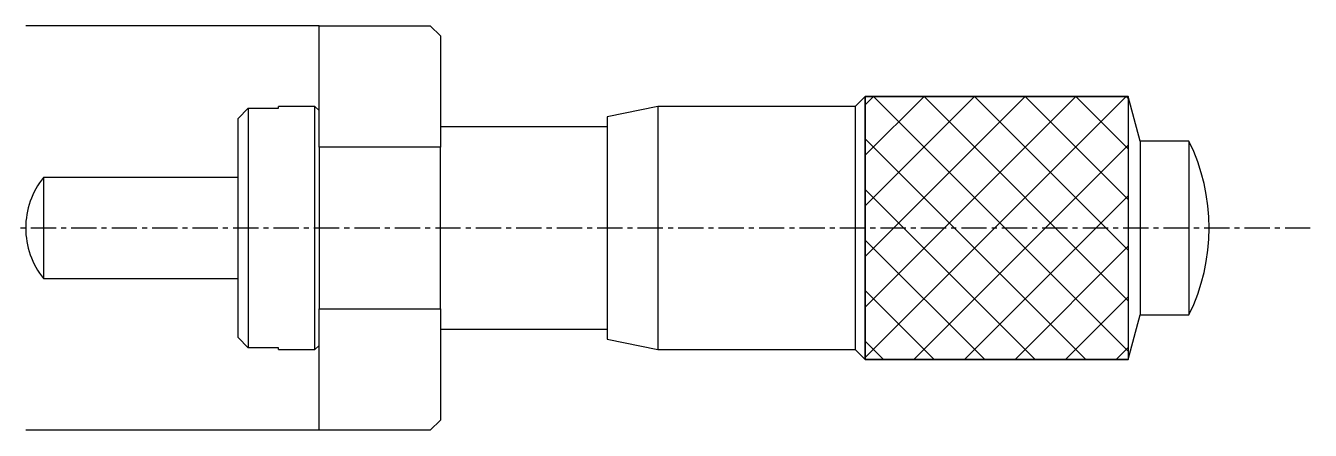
# Model space of a CAD drawing. Extents: x 10 to 386, y 10 to 240.
# Drawn here: x 143.8 to 207.3, y 125.8 to 145.8 of the extents above; entities that cross this region are included whole.
import ezdxf

# ---------------------------------------------------------------- set-up
doc = ezdxf.new("R2010")
doc.units = 0
doc.linetypes.add('CENTER', pattern=[2, 1.25, -0.25, 0.25, -0.25])
doc.layers.get('0').update_dxf_attribs({"linetype": 'CONTINUOUS'})
doc.layers.add('CENTER', color=1, linetype='CENTER')

msp = doc.modelspace()

# ---------------------------------------------------------------- linework, layer by layer
at = {"color": 7, "linetype": 'CONTINUOUS'}
for p, q in [((158.344926, 145.750002), (143.844926, 145.750002)), ((158.344926, 145.750002), (163.844926, 145.75)), ((158.344926, 139.75), (158.344926, 145.750002)), ((164.344926, 145.25), (163.844926, 145.75)), ((164.344926, 145.25), (164.344926, 139.75)), ((185.344932, 142.249999), (184.84493, 141.749996)), ((185.344932, 142.249999), (198.344933, 142.249999)), ((185.344932, 129.250001), (185.344932, 142.249999)), ((198.934421, 140.05), (198.344933, 142.249999)), ((198.344933, 142.249999), (198.344933, 129.250001)), ((154.344926, 141.158327), (154.844926, 141.66608)), ((154.844926, 141.66608), (154.844926, 129.83392)), ((154.844926, 141.66608), (156.344926, 141.66608)), ((156.344926, 141.66608), (156.344926, 141.75)), ((156.344926, 141.66608), (156.344926, 141.75)), ((158.144926, 141.75), (156.344926, 141.75)), ((158.144926, 129.75), (158.144926, 141.75)), ((158.344926, 141.55), (158.144926, 141.75)), ((175.094925, 141.749996), (172.594926, 141.249997)), ((175.094925, 141.749996), (175.094925, 129.750004)), ((184.84493, 141.749996), (175.094925, 141.749996)), ((184.84493, 141.749996), (184.84493, 129.750004)), ((154.344926, 130.341673), (154.344926, 141.158327)), ((154.344926, 140.393559), (154.344926, 141.158327)), ((172.594926, 141.249997), (172.594926, 130.250003)), ((172.594926, 140.75), (164.344926, 140.75)), ((164.344926, 139.75), (158.344926, 139.75)), ((158.344926, 139.75), (158.344926, 131.75)), ((164.344926, 131.75), (164.344926, 139.75)), ((198.934421, 140.05), (198.934421, 131.45)), ((201.344932, 140.05), (198.934421, 140.05)), ((201.344932, 140.05), (201.344932, 131.45)), ((144.722435, 138.249996), (144.722435, 133.250004)), ((154.344926, 138.249996), (144.722435, 138.249996)), ((144.722435, 133.250004), (154.344926, 133.250004)), ((158.344926, 131.75), (164.344926, 131.75)), ((158.344926, 125.75), (158.344926, 131.75)), ((164.344926, 131.75), (164.344926, 126.25)), ((198.344933, 129.250001), (198.934421, 131.45)), ((198.934421, 131.45), (201.344932, 131.45)), ((154.344926, 130.341673), (154.344926, 131.106441)), ((154.844926, 129.83392), (154.344926, 130.341673)), ((164.344926, 130.75), (172.594926, 130.75)), ((172.594926, 130.250003), (175.094925, 129.750004)), ((156.344926, 129.83392), (154.844926, 129.83392)), ((156.344926, 129.75), (156.344926, 129.83392)), ((156.344926, 129.75), (156.344926, 129.83392)), ((156.344926, 129.75), (158.144926, 129.75)), ((158.144926, 129.75), (158.344926, 129.95)), ((175.094925, 129.750004), (184.84493, 129.750004)), ((184.84493, 129.750004), (185.344932, 129.250001)), ((198.344933, 129.250001), (185.344932, 129.250001)), ((158.344926, 125.75), (143.844926, 125.75)), ((163.844926, 125.75), (158.344926, 125.75)), ((163.844926, 125.75), (164.344926, 126.25))]:
    msp.add_line(p, q, dxfattribs=at)
at = {"color": 3, "linetype": 'CONTINUOUS'}
for p, q in [((185.344932, 142.249999), (185.344932, 129.250001)), ((198.344933, 142.249999), (185.344932, 142.249999)), ((185.344932, 141.844932), (185.749999, 142.249999)), ((185.344932, 139.344932), (188.249999, 142.249999)), ((185.344932, 136.844932), (190.749999, 142.249999)), ((185.344932, 134.344932), (193.249999, 142.249999)), ((185.344932, 131.844932), (195.749999, 142.249999)), ((185.344932, 129.344932), (198.249999, 142.249999)), ((185.750001, 142.249999), (198.344933, 129.655067)), ((188.250001, 142.249999), (198.344933, 132.155067)), ((190.750001, 142.249999), (198.344933, 134.655067)), ((193.250001, 142.249999), (198.344933, 137.155067)), ((195.750001, 142.249999), (198.344933, 139.655067)), ((198.250001, 142.249999), (198.344933, 142.155067)), ((198.344933, 142.249999), (198.344933, 129.250001)), ((185.344932, 140.155068), (196.249999, 129.250001)), ((187.750001, 129.250001), (198.344933, 139.844933)), ((185.344932, 137.655068), (193.749999, 129.250001)), ((190.250001, 129.250001), (198.344933, 137.344933)), ((185.344932, 135.155068), (191.249999, 129.250001)), ((192.750001, 129.250001), (198.344933, 134.844933)), ((185.344932, 132.655068), (188.749999, 129.250001)), ((195.250001, 129.250001), (198.344933, 132.344933)), ((185.344932, 130.155068), (186.249999, 129.250001)), ((197.750001, 129.250001), (198.344933, 129.844933)), ((185.344932, 129.250001), (198.344933, 129.250001))]:
    msp.add_line(p, q, dxfattribs=at)
at = {"color": 7, "linetype": 'CONTINUOUS'}
for centre, radius, start, end in [((192.599932, 135.749998), 9.745001, 333.816215, 26.183798), ((147.844931, 135.749997), 3.999997, 141.317795, 180), ((147.844931, 135.749997), 3.999997, 180, 218.682173)]:
    msp.add_arc(centre, radius, start, end, dxfattribs=at)
at = {"layer": 'CENTER', "color": 1, "linetype": 'CENTER'}
msp.add_line((207.344933, 135.75), (138.844934, 135.75), dxfattribs=at)

doc.saveas('drawing.dxf')
